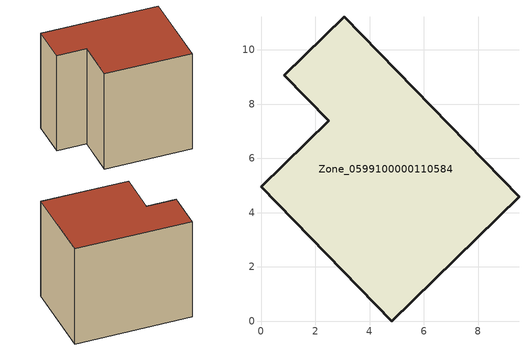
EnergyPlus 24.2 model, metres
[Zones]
Zone_0599100000110584
 floor ground (C_G): 3.07,11.22 9.51,4.59 4.81,0 0,4.95 2.49,7.38 0.86,9.06 z0
 wall outside (C_F): 4.81,0 9.51,4.59 3.07,11.22 0.86,9.06 2.49,7.38 0,4.95 4.81,0 z0:8.48
 roof outside (C_R): 9.51,4.59 3.07,11.22 0.86,9.06 2.49,7.38 0,4.95 4.81,0 z8.48
[BUILDING]
Pand.0599100000110584: North Axis=0; Terrain=City; Loads Convergence Tolerance Value=0.04; Temperature Convergence Tolerance Value=0.4; Solar Distribution=FullExterior; Maximum Number of Warmup Days=25; Minimum Number of Warmup Days=1
[Site:Location]
Rotterdam.The.Hague.AP_ZH_NLD Design_Conditions: Latitude=51.96; Longitude=4.45; Time Zone=1; Elevation=-4.5
[SITE:GROUNDTEMPERATURE:BUILDINGSURFACE]
18, 18, 18, 18, 18, 18, 18, 18, 18, 18, 18, 18
[MATERIAL] Thermal Absorptance=0.9; Solar Absorptance=0.7; Visible Absorptance=0.7
Name | Roughness | Thickness | Conductivity | Density | Specific Heat
G.TI.1975-1991 | MediumSmooth | 0.15 | 0.288461 | 540 | 1210
F.TI.1975-1991 | Rough | 0.3 | 0.230769 | 1920 | 840
R.TI.1975-1991 | MediumRough | 0.2 | 0.153846 | 1500 | 1000
[CONSTRUCTION]
C_G: G.TI.1975-1991
C_F: F.TI.1975-1991
C_R: R.TI.1975-1991
[ZONE]
Zone_0599100000110584: Type=1; Multiplier=1; Ceiling Height=Autocalculate; Volume=Autocalculate; Floor Area=autocalculate; Part of Total Floor Area=Yes
[ZONEINFILTRATION:DESIGNFLOWRATE]
Infil_Zone_0599100000110584: Zone or ZoneList or Space or SpaceList=Zone_0599100000110584; Schedule=AlwaysOn; Design Flow Rate Calculation Method=Flow/Area; Flow Rate per Floor Area=0.003; Constant Term Coefficient=1; Temperature Term Coefficient=0; Velocity Term Coefficient=0; Velocity Squared Term Coefficient=0
[HVACTEMPLATE:ZONE:IDEALLOADSAIRSYSTEM]
Zone_0599100000110584: Maximum Heating Supply Air Temperature=50; Minimum Cooling Supply Air Temperature=13; Maximum Heating Supply Air Humidity Ratio=0.0156; Minimum Cooling Supply Air Humidity Ratio=0.0077; Heating Limit=NoLimit; Cooling Limit=NoLimit; Dehumidification Control Type=ConstantSensibleHeatRatio; Cooling Sensible Heat Ratio=0.7; Dehumidification Setpoint=60; Humidification Control Type=None; Humidification Setpoint=30; Outdoor Air Method=None; Outdoor Air Flow Rate per Person=0.00944; Outdoor Air Flow Rate per Zone Floor Area=0; Outdoor Air Flow Rate per Zone=0; Demand Controlled Ventilation Type=None; Outdoor Air Economizer Type=NoEconomizer; Heat Recovery Type=None; Sensible Heat Recovery Effectiveness=0.7; Latent Heat Recovery Effectiveness=0.65
[ZONECONTROL:THERMOSTAT]
ThermostatControl_Zone_0599100000110584: Zone or ZoneList=Zone_0599100000110584; Control Type Schedule=DualSetpointControlType; Control 1=Thermostat_Zone_0599100000110584; Temperature Difference Between Cutout And Setpoint=0
[THERMOSTATSETPOINT:DUALSETPOINT]
Thermostat_Zone_0599100000110584: Heating Setpoint Temperature Schedule=HeatingSetpoint_Zone_0599100000110584; Cooling Setpoint Temperature Schedule=CoolingSetpoint_Zone_0599100000110584
[SCHEDULE:COMPACT]
HeatingSetpoint_Zone_0599100000110584: Through: 12/31, For: AllDays, Until: 24:00, 21
CoolingSetpoint_Zone_0599100000110584: Through: 12/31, For: AllDays, Until: 24:00, 24
DualSetpointControlType: Through: 12/31, For: AllDays, Until: 24:00, 4
AlwaysOn: Through: 12/31, For: AllDays, Until: 24:00, 1
